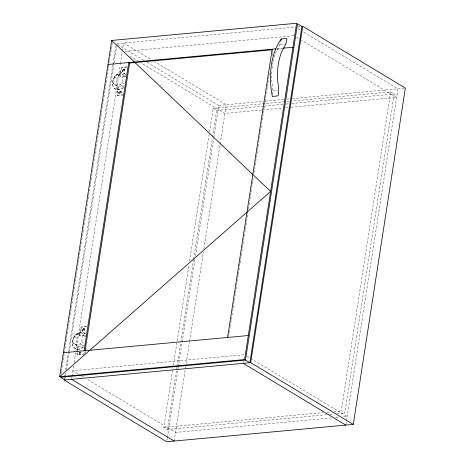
<?xml version="1.0" encoding="UTF-8"?>
<svg xmlns="http://www.w3.org/2000/svg" width="465" height="465" viewBox="0 0 465 465"><rect width="100%" height="100%" fill="white"/><g stroke="black" fill="none" stroke-linecap="round" stroke-linejoin="round"><path stroke-width="0.35" stroke-dasharray="2.33 1.74" d="M61.072 373.691L61.299 372.262M61.409 371.541L63.071 360.788M63.182 360.067L63.629 357.201M63.74 356.486L64.182 353.615M64.292 352.9L65.402 345.728M65.513 345.013L65.96 342.141M66.071 341.426L66.512 338.555M66.623 337.84L68.291 327.087M68.402 326.366L68.843 323.5M68.954 322.78L70.622 312.027M70.732 311.312L71.174 308.44M71.285 307.725L72.953 296.966M73.063 296.252L73.505 293.38M73.615 292.665L74.063 289.794M74.173 289.079L75.284 281.906M75.394 281.191L75.836 278.326M75.952 277.605L76.394 274.739M76.504 274.019L78.172 263.266M78.283 262.551L78.725 259.679M78.835 258.964L80.503 248.205M80.614 247.49L81.055 244.619M81.166 243.904L82.834 233.145M82.944 232.43L83.386 229.565M83.497 228.844L85.165 218.091M85.275 217.37L85.717 214.505M85.827 213.79L86.275 210.918M86.385 210.203L88.048 199.444M88.158 198.729L88.606 195.858M88.716 195.143L90.379 184.39M90.489 183.669L90.937 180.804M91.047 180.083L92.709 169.33M92.82 168.609L93.267 165.743M93.378 165.029L95.04 154.27M95.156 153.555L95.598 150.683M95.709 149.968L96.15 147.097M96.267 146.382L97.929 135.629M98.039 134.908L98.481 132.043M98.597 131.322L100.26 120.569M100.37 119.854L100.818 116.982M100.928 116.267L102.591 105.509M102.701 104.794L103.149 101.922M103.259 101.207L104.921 90.448M105.032 89.733L105.479 86.868M105.59 86.147L106.032 83.282M106.142 82.561L107.81 71.808M107.921 71.093L108.362 68.221M108.473 67.506L108.81 65.356M109.252 62.484L109.473 61.049M109.583 60.334L110.141 56.747M110.252 56.033L110.693 53.161M110.804 52.446L111.251 49.581M111.362 48.86L112.361 42.408M64.089 380.004L64.42 377.853M64.53 377.132L65.199 372.831M65.641 369.966L68.192 353.47M68.303 352.755L112.821 65.21M112.931 64.49L115.82 45.849M65.141 378.493L65.472 376.342M65.582 375.621L66.024 372.756M66.472 369.884L69.244 351.959M69.355 351.244L113.873 63.699M113.983 62.978L116.756 45.053M84.258 344.914L83.491 345.931L78.306 346.413L72.889 342.786L73.935 336.055L76.719 333.905L81.904 333.422L85.124 335.364L86.072 337.172M124.422 85.479L123.655 86.496L118.47 86.978L113.053 83.345L114.094 76.62L116.884 74.47L122.063 73.987L125.288 75.929L126.236 77.731M77.254 349.081L77.545 349.256L78.015 346.239L75.824 344.548L76.865 337.823L79.649 335.672L80.12 332.649L79.823 332.475M117.424 89.588L117.709 89.821L118.174 86.804L115.983 85.112L117.029 78.387L119.813 76.231L120.278 73.214L119.987 73.04M71.552 379.306L71.883 377.156M71.994 376.441L73.662 365.682M74.104 362.816L120.284 64.513M120.394 63.798L122.173 52.324M122.376 50.987L123.614 43.001L150.974 59.468M76.818 351.871L77.719 346.065M79.358 335.492L80.474 328.284A1.54 1.145 -59 0 1 81.939 326.726L87.1 326.25M117.883 86.624L116.767 93.831A1.54 1.145 -59 0 0 117.79 95.156L122.946 94.68M119.517 76.057L120.633 68.849A1.54 1.145 -59 0 1 122.103 67.291L127.265 66.815M77.393 352.313L77.19 353.621A1.54 1.145 -59 0 0 78.213 354.946L84.02 354.406M77.492 351.656L78.306 346.413M85.124 335.364L79.945 335.846L81.061 328.639A1.54 1.145 -59 0 1 82.526 327.081L86.397 326.721M118.47 86.978L117.354 94.186A1.54 1.145 -59 0 0 118.372 95.511L124.178 94.97M125.288 75.929L120.104 76.411L121.22 69.204A1.54 1.145 -59 0 1 122.69 67.646L127.201 67.227M75.08 344.472L80.265 343.995L81.805 341.955L82.846 335.23L81.904 333.422M115.244 85.037L120.429 84.554L121.97 82.52L123.01 75.795L122.063 73.987M85.484 352.848L85.705 351.424M85.816 350.709L86.147 348.57M326.761 414.681L167.319 429.503L163.796 427.387L173.009 367.885M173.451 365.019L188.988 264.655M189.546 261.068L209.413 132.746M209.523 132.031L213.185 108.374L283.888 101.8M167.319 429.503L176.973 367.135M177.084 366.42L180.745 342.763M180.856 342.042L193.62 259.604M193.731 258.883L212.482 137.733M212.592 137.018L216.702 110.49L213.185 108.374M166.912 440.314L167.249 438.164M167.359 437.449L178.234 367.176M178.351 366.455L194.998 258.895M195.445 256.029L213.65 138.43M213.761 137.71L218.753 105.445L146.62 62.031M174.154 441.058L185.704 366.478M186.145 363.613L189.476 342.101M189.586 341.386L203.461 251.751M203.908 248.88L220.003 144.906M220.114 144.191L226.217 104.747L154.706 61.711M228.67 336.555L230.117 327.238M230.227 326.517L230.669 323.652M230.78 322.931L231.227 320.065M231.338 319.345L233 308.591M233.11 307.877L233.558 305.005M233.668 304.29L235.331 293.531M235.441 292.816L235.889 289.945M235.999 289.23L237.662 278.477M237.778 277.756L238.22 274.891M238.33 274.17L239.992 263.417M240.109 262.696L240.55 259.83M240.661 259.115L241.103 256.244M241.219 255.529L242.881 244.77M242.992 244.055L243.439 241.184M243.55 240.469L245.212 229.716M245.322 228.995L245.77 226.13M245.88 225.409L247.543 214.656M247.653 213.941L247.874 212.505M248.432 208.919L249.874 199.595M249.984 198.881L250.432 196.009M250.542 195.294L250.984 192.429M251.094 191.708L252.204 184.535M252.315 183.82L252.762 180.955M252.873 180.234L253.094 178.804M253.983 173.067L255.093 165.895M255.204 165.18L255.645 162.308M255.756 161.593L257.424 150.834M257.534 150.119L257.976 147.248M258.087 146.533L259.755 135.78M259.865 135.059L260.307 132.194M260.423 131.473L260.865 128.607M260.975 127.887L262.086 120.72M262.196 119.999L262.644 117.134M262.754 116.419L263.196 113.547M263.306 112.832L264.974 102.073M265.085 101.358L265.527 98.487M265.637 97.772L267.305 87.019M267.416 86.298L267.857 83.433M267.968 82.712L269.415 73.394M272.188 55.463L272.519 53.312M272.63 52.597L272.856 51.162M272.571 94.308C273.623 87.432 270.863 80.492 271.682 73.487A44.192 25.831 84.7 0 1 271.88 69.971M273.188 61.211A44.192 25.831 84.7 0 1 274.164 57.428C275.175 51.458 280.128 47.035 280.802 41.141M243.329 362.683L243.643 360.689M293.95 35.689L294.159 34.358M390.664 91.872L394.18 93.994L344.798 413.001L341.281 410.886L390.664 91.872L292.543 100.998M345.832 425.097L397.895 88.792L302.756 31.533M116.831 43.634L295.426 27.028M298.007 26.79L300.041 26.598M125.161 51.383L293.229 35.759M280.273 44.547L286.08 44.006M277.198 48.732L282.209 48.267M276.472 49.412L282.249 48.877M273.1 90.902L277.611 90.477M218.753 105.445L264.451 101.196M265.172 101.126L283.923 99.388M286.812 99.115L289.695 98.847M292.584 98.58L404.684 88.158M286.771 101.533L289.66 101.265M216.702 110.49L263.597 106.13M264.318 106.067L283.075 104.323M285.963 104.055L288.846 103.782M291.735 103.515L394.18 93.994M261.667 109.978L224.88 113.396L140.93 62.88M262.388 109.909L282.586 108.031M285.475 107.764L288.358 107.496M291.241 107.229L396.558 97.435L300.169 39.432M243.846 354.766L72.889 370.663L78.486 374.029M163.796 427.387L323.245 412.56M326.849 412.228L330.458 411.891M334.068 411.554L341.281 410.886M329.644 414.414L333.975 414.007M336.863 413.74L344.798 413.001M331.301 417.925L175.497 432.409L86.571 378.894M335.631 417.524L338.514 417.25M343.565 416.785L347.169 416.448L252.03 359.189M297.78 28.539L300.268 30.039M296.438 37.188L299.547 39.06M117.395 44.442L144.133 60.537M129.735 56.143L137.82 61.008M124.155 69.018A1.54 1.145 -59 0 1 123.766 71.517A1.54 1.145 -59 0 1 122.097 70.442A1.54 1.145 -59 0 1 124.155 69.018L124.3 69.105A1.54 1.145 -59 0 1 123.917 71.604A1.54 1.145 -59 0 1 122.243 70.529A1.54 1.145 -59 0 1 124.3 69.105M123.306 69.407A0.767 0.575 -59 0 1 123.115 70.657A0.767 0.575 -59 0 1 122.278 70.116A0.767 0.575 -59 0 1 123.306 69.407L123.748 69.669A0.767 0.575 -59 0 1 123.556 70.918A0.767 0.575 -59 0 1 122.719 70.384A0.767 0.575 -59 0 1 123.748 69.669M122.493 70.715L122.934 70.976M124.492 73.627L124.789 73.801M123.01 75.795L125.695 77.411M116.884 74.47L120.104 76.411M114.094 76.62L117.029 78.387M121.97 82.52L124.12 83.81M120.429 84.554L123.655 86.496M113.053 83.345L115.983 85.112M120.731 91.117A1.54 1.145 -59 0 1 120.348 93.616A1.54 1.145 -59 0 1 118.674 92.541A1.54 1.145 -59 0 1 120.731 91.117L120.883 91.204A1.54 1.145 -59 0 1 120.493 93.703A1.54 1.145 -59 0 1 118.819 92.628A1.54 1.145 -59 0 1 120.883 91.204M119.889 91.506A0.767 0.575 -59 0 1 119.691 92.756A0.767 0.575 -59 0 1 118.854 92.215A0.767 0.575 -59 0 1 119.889 91.506L120.325 91.774A0.767 0.575 -59 0 1 120.133 93.017A0.767 0.575 -59 0 1 119.296 92.483A0.767 0.575 -59 0 1 120.325 91.774M114.983 88.862L115.273 89.042M119.069 92.814L119.511 93.076M117.197 95.023L117.784 95.377M247.055 356.196L251.408 358.817M83.991 328.453A1.54 1.145 -59 0 1 83.607 330.952A1.54 1.145 -59 0 1 81.933 329.877A1.54 1.145 -59 0 1 83.991 328.453L84.136 328.546A1.54 1.145 -59 0 1 83.752 331.039A1.54 1.145 -59 0 1 82.078 329.964A1.54 1.145 -59 0 1 84.136 328.546M83.142 328.842A0.767 0.575 -59 0 1 82.95 330.092A0.767 0.575 -59 0 1 82.113 329.551A0.767 0.575 -59 0 1 83.142 328.842L83.584 329.11A0.767 0.575 -59 0 1 83.392 330.353A0.767 0.575 -59 0 1 82.555 329.819A0.767 0.575 -59 0 1 83.584 329.11M82.328 330.15L82.77 330.412M84.328 333.062L84.624 333.236M79.817 332.527L80.108 332.702M82.846 335.23L85.537 336.846M76.719 333.905L79.945 335.846M73.935 336.055L76.865 337.823M81.805 341.955L84.496 343.571M80.265 343.995L83.491 345.931M72.889 342.786L75.824 344.548M77.26 349.029L77.556 349.203M74.819 348.302L75.115 348.477M79.346 352.517L78.91 352.249A0.767 0.575 -59 0 0 79.532 352.191M77.033 354.458L77.62 354.812M81.596 375.9L84.084 377.4M125.695 74.545A8.98 6.696 -59 0 0 121.33 73.011L120.051 73.261A8.98 6.696 -59 0 0 112.774 82.096A8.98 6.696 -59 0 0 117.488 89.821L118.732 89.826A8.98 6.696 -59 0 0 123.696 87.426M125.608 93.605A1.54 1.145 -59 0 1 125.544 93.791M125.399 74.371A8.98 6.696 -59 0 0 121.04 72.836L119.761 73.081A8.98 6.696 -59 0 0 112.484 81.921A8.98 6.696 -59 0 0 117.197 89.64L118.436 89.652A8.98 6.696 -59 0 0 124.457 86.13M85.531 333.98A8.98 6.696 -59 0 0 81.172 332.452L79.887 332.696A8.98 6.696 -59 0 0 72.61 341.531A8.98 6.696 -59 0 0 77.324 349.256L78.568 349.267A8.98 6.696 -59 0 0 83.537 346.867M84.897 352.499A1.54 1.145 -59 0 1 84.502 353.4M84.235 353.685A1.54 1.145 -59 0 1 83.433 354.057L77.626 354.592A1.54 1.145 -59 0 1 76.603 353.266M85.444 353.04A1.54 1.145 -59 0 1 85.304 353.412M85.234 333.806A8.98 6.696 -59 0 0 80.875 332.272L79.596 332.516A8.98 6.696 -59 0 0 72.319 341.356A8.98 6.696 -59 0 0 77.033 349.075L78.271 349.087A8.98 6.696 -59 0 0 83.241 346.687M80.997 352.331A1.54 1.145 -59 0 1 79.573 353.394A1.54 1.145 -59 0 1 78.637 352.313M80.236 352.174A0.767 0.575 -59 0 1 79.16 352.272M80.846 352.243A1.54 1.145 -59 0 1 79.422 353.307A1.54 1.145 -59 0 1 78.492 352.226M79.759 350.459A1.54 1.145 -59 0 1 80.393 350.465M272.008 68.582A44.192 25.831 84.7 0 1 272.444 65.17M272.548 64.501A44.192 25.831 84.7 0 1 272.914 62.513"/><path stroke-width="0.7" d="M244.584 359.555L59.642 376.749L111.705 40.443L296.647 23.25L244.584 359.555L249.862 362.729L301.925 26.424L297.53 23.779L245.468 360.084L60.52 377.278L64.914 379.928M84.095 350.802L128.718 62.537L129.596 63.066L272.356 49.796M85.083 350.61L129.596 63.066M227.571 337.462L272.194 49.197M280.906 40.461L281.354 38.88L286.922 38.554C286.888 45.413 281.203 50.249 279.971 56.887A44.192 25.831 84.7 0 0 277.483 72.953C276.617 80.648 279.918 88.245 278.058 95.813L272.333 96.511L271.362 90.954C269.101 73.296 270.822 54.01 281.162 38.996M302.756 26.348L405.358 88.094L353.295 424.4L250.693 362.654L302.756 26.348L301.396 26.476M59.642 376.749L270.618 191.406L111.705 40.443M107.985 64.466L275.768 48.866M282.923 48.203L292.933 47.273L293.81 47.802M63.356 352.726L248.304 335.532M250.693 362.654L64.089 380.004L166.691 441.75L353.295 424.4M243.23 363.351L345.832 425.097M71.552 379.306L174.154 441.058"/></g></svg>
